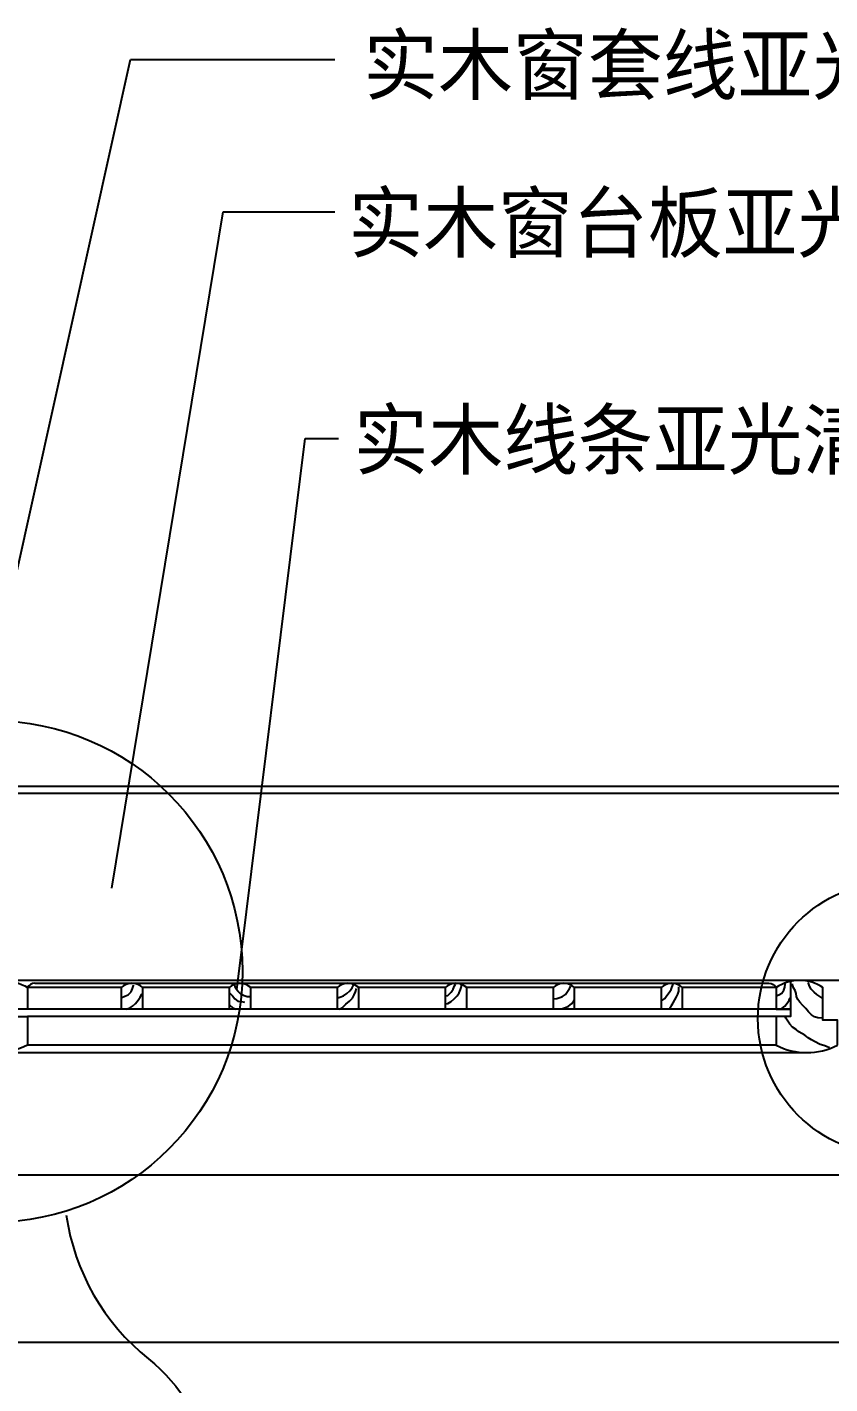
# Model space of a CAD drawing. Header units: metres. Extents: x 289 to 5205, y 117 to 7144.
# Drawn here: x 947 to 1783, y 1547 to 2960 of the extents above; entities that cross this region are included whole.
import ezdxf

# ---------------------------------------------------------------- set-up
doc = ezdxf.new("R2010")
doc.units = ezdxf.units.M
for name, color, linetype in [('3', 3, 'Continuous'), ('4', 4, 'Continuous'), ('7', 7, 'Continuous'), ('BH', 3, 'Continuous'), ('DIM', 3, 'Continuous'), ('TEXT', 3, 'Continuous')]:
    doc.layers.add(name, color=color, linetype=linetype)
doc.dimstyles.get("Standard").update_dxf_attribs({"dimtxt": 2.5, "dimasz": 2.5, "dimexe": 1.25, "dimexo": 0.625, "dimtad": 1, "dimcen": 2.5, "dimazin": 3, "dimtfac": 1, "dimtmove": 0, "dimatfit": 3})

# ---------------------------------------------------------------- blocks, each defined once
blk = doc.blocks.new('*D9')
for p, q in [((887.02, 1676.26), (887.02, 1590.11)), ((3586.75, 1676.26), (3586.75, 1590.11)), ((887.27, 1590.11), (2234.885, 1590.11)), ((2238.885, 1590.11), (3586.5, 1590.11))]:
    blk.add_line(p, q)
at = {"layer": 'Defpoints'}
for p in [(887.02, 1676.26), (3586.75, 1676.26), (887.02, 1590.11)]:
    blk.add_point(p, dxfattribs=at)
at = {"layer": 'DIM', "insert": (2236.885, 1590.11), "char_height": 1, "attachment_point": 5}
blk.add_mtext('1800', dxfattribs=at)

msp = doc.modelspace()

# ---------------------------------------------------------------- linework, layer by layer
at = {"layer": '3'}
for p, q in [((887.1, 2162.09), (3587.1, 2162.09)), ((1044.6, 1959.59), (947.1, 1959.59)), ((1157.1, 1959.59), (1067.1, 1959.59)), ((1269.6, 1959.59), (1179.6, 1959.59)), ((1382.1, 1959.59), (1292.1, 1959.59)), ((1494.6, 1959.59), (1404.6, 1959.59)), ((1607.1, 1959.59), (1517.1, 1959.59)), ((1727.1, 1959.59), (1629.6, 1959.59)), ((1742.1, 1937.09), (947.1, 1937.09)), ((1742.1, 1929.59), (947.1, 1929.59))]:
    msp.add_line(p, q, dxfattribs=at)
at = {"layer": '4'}
for p, q in [((1727.1, 1899.59), (947.1, 1899.59)), ((842.1, 1764.59), (3602.1, 1764.59))]:
    msp.add_line(p, q, dxfattribs=at)
for points in [[(932.1, 1965.3), (932.1, 1929.59), (947.1, 1929.59), (947.1, 1899.59, -0.23), (879.6, 1899.59), (879.6, 1959.59), (894.6, 1959.59, -0.29), (947.1, 1959.59), (947.1, 1937.09), (932.1, 1937.09)], [(1790.85, 1899.59), (1790.85, 1925.84), (1775.85, 1925.84), (1775.85, 1959.59), (1775.85, 1959.59), (1775.85, 1959.59, 0.31), (1727.1, 1959.59), (1727.1, 1937.09), (1742.1, 1937.09)], [(1742.1, 1965.3), (1742.1, 1929.59), (1727.1, 1929.59), (1727.1, 1899.59, 0.24), (1790.85, 1899.59)], [(1067.1, 1937.09), (1067.1, 1959.59, 0.4), (1044.6, 1959.59), (1044.6, 1937.09)], [(1179.6, 1937.09), (1179.6, 1959.59, 0.4), (1157.1, 1959.59), (1157.1, 1937.09)], [(1292.1, 1937.09), (1292.1, 1959.59, 0.4), (1269.6, 1959.59), (1269.6, 1937.09)], [(1404.6, 1937.09), (1404.6, 1959.59, 0.4), (1382.1, 1959.59), (1382.1, 1937.09)], [(1517.1, 1937.09), (1517.1, 1959.59, 0.4), (1494.6, 1959.59), (1494.6, 1937.09)], [(1629.6, 1937.09), (1629.6, 1959.59, 0.4), (1607.1, 1959.59), (1607.1, 1937.09)]]:
    msp.add_lwpolyline(points, format="xyb", dxfattribs=at)
at = {"layer": '7'}
for p, q in [((857.1, 2169.59), (3617.1, 2169.59)), ((2627.1, 1967.09), (887.1, 1967.09)), ((1758.97, 1891.79), (913.35, 1891.79))]:
    msp.add_line(p, q, dxfattribs=at)
for points in [[(954.6, 1964.1, 0.28), (947.1, 1959.59), (947.1, 1937.09)], [(1719.6, 1964.1, -0.28), (1727.1, 1959.59), (1727.1, 1937.09)]]:
    msp.add_lwpolyline(points, format="xyb", dxfattribs=at)
msp.add_lwpolyline([(954.6, 1964.1), (1719.6, 1964.1)], dxfattribs=at)
at = {"layer": 'BH'}
for p, q in [((1760.92, 1964.09), (1760.41, 1965.1)), ((1045.27, 1949.23), (1048.52, 1950.63)), ((1048.52, 1950.63), (1051.78, 1952.02)), ((1051.78, 1952.02), (1055.03, 1955.27)), ((1055.03, 1955.27), (1056.43, 1958.52)), ((1056.43, 1958.52), (1057.36, 1961.78)), ((1057.36, 1961.78), (1057.36, 1962.24)), ((1064.33, 1949.7), (1066.19, 1952.95)), ((1066.19, 1952.95), (1066.65, 1953.41)), ((1157.3, 1954.34), (1160.56, 1951.09)), ((1160.56, 1951.09), (1162.88, 1947.84)), ((1163.81, 1958.99), (1162.88, 1962.24)), ((1166.14, 1955.74), (1163.81, 1958.99)), ((1169.39, 1952.95), (1166.14, 1955.74)), ((1172.64, 1951.09), (1169.39, 1952.95)), ((1175.9, 1950.16), (1172.64, 1951.09)), ((1272.59, 1949.7), (1276.31, 1951.09)), ((1276.31, 1951.09), (1279.56, 1953.41)), ((1279.56, 1953.41), (1282.82, 1956.2)), ((1282.82, 1956.2), (1285.14, 1959.45)), ((1285.14, 1959.45), (1287, 1962.71)), ((1285.61, 1948.77), (1287.46, 1952.02)), ((1287, 1962.71), (1287.46, 1963.17)), ((1287.46, 1952.02), (1288.86, 1955.27)), ((1288.86, 1955.27), (1289.79, 1958.52)), ((1381.83, 1950.63), (1385.09, 1951.56)), ((1385.09, 1951.56), (1388.34, 1954.81)), ((1388.34, 1954.81), (1390.66, 1958.06)), ((1390.66, 1958.06), (1392.06, 1961.31)), ((1391.59, 1947.84), (1394.85, 1951.09)), ((1392.06, 1961.31), (1392.99, 1963.17)), ((1394.85, 1951.09), (1396.71, 1954.34)), ((1396.71, 1954.34), (1398.1, 1957.6)), ((1398.1, 1957.6), (1399.03, 1960.85)), ((1399.03, 1960.85), (1399.03, 1962.71)), ((1504.59, 1950.42), (1507.63, 1952.45)), ((1507.63, 1952.45), (1509.65, 1955.48)), ((1509.65, 1955.48), (1511.68, 1958.52)), ((1511.68, 1958.52), (1513.2, 1961.05)), ((1610.97, 1948.4), (1613, 1951.43)), ((1613, 1951.43), (1615.53, 1954.47)), ((1615.53, 1954.47), (1617.55, 1957.51)), ((1617.55, 1957.51), (1619.58, 1963.58)), ((1619.58, 1963.58), (1619.58, 1964.09)), ((1623.13, 1949.92), (1624.65, 1952.95)), ((1624.65, 1952.95), (1625.66, 1955.99)), ((1625.66, 1955.99), (1625.66, 1960.55)), ((1726.98, 1950.93), (1730.01, 1951.94)), ((1730.01, 1951.94), (1733.05, 1953.96)), ((1733.05, 1953.96), (1735.08, 1957)), ((1735.08, 1957), (1736.09, 1960.04)), ((1736.09, 1960.04), (1736.6, 1963.08)), ((1736.6, 1963.08), (1736.6, 1963.58)), ((1744.2, 1962.57), (1744.2, 1963.58)), ((1745.21, 1959.53), (1744.2, 1962.57)), ((1746.73, 1956.5), (1745.21, 1959.53)), ((1747.74, 1953.46), (1746.73, 1956.5)), ((1748.25, 1950.42), (1747.74, 1953.46)), ((1761.93, 1961.05), (1760.92, 1964.09)), ((1763.45, 1958.01), (1761.93, 1961.05)), ((1766.49, 1954.98), (1763.45, 1958.01)), ((1769.53, 1952.45), (1766.49, 1954.98)), ((1772.57, 1950.42), (1769.53, 1952.45)), ((1049.45, 1937.16), (1053.17, 1938.09)), ((1053.17, 1938.09), (1056.43, 1940.41)), ((1056.43, 1940.41), (1059.68, 1943.2)), ((1059.68, 1943.2), (1062.47, 1946.45)), ((1062.47, 1946.45), (1064.33, 1949.7)), ((1157.3, 1941.8), (1161.02, 1938.55)), ((1161.02, 1938.55), (1164.28, 1937.16)), ((1162.88, 1947.84), (1166.14, 1945.52)), ((1166.14, 1945.52), (1169.85, 1945.05)), ((1169.85, 1945.05), (1173.11, 1944.59)), ((1179.15, 1950.16), (1175.9, 1950.16)), ((1269.34, 1948.77), (1272.59, 1949.7)), ((1272.12, 1937.16), (1275.38, 1939.01)), ((1275.38, 1939.01), (1278.63, 1942.27)), ((1278.63, 1942.27), (1282.35, 1945.52)), ((1282.35, 1945.52), (1285.61, 1948.77)), ((1381.83, 1942.27), (1385.09, 1943.2)), ((1385.09, 1943.2), (1388.34, 1945.05)), ((1388.34, 1945.05), (1391.59, 1947.84)), ((1495.47, 1947.89), (1498.51, 1948.4)), ((1498.51, 1948.4), (1501.55, 1949.41)), ((1501.55, 1949.41), (1504.59, 1950.42)), ((1504.59, 1937.77), (1507.63, 1938.78)), ((1507.63, 1938.78), (1510.67, 1940.3)), ((1510.67, 1940.3), (1513.71, 1942.83)), ((1513.71, 1942.83), (1516.24, 1945.87)), ((1516.24, 1945.87), (1516.75, 1946.37)), ((1607.42, 1945.87), (1610.97, 1948.4)), ((1616.03, 1937.77), (1618.06, 1940.8)), ((1618.06, 1940.8), (1619.58, 1943.84)), ((1619.58, 1943.84), (1621.61, 1946.88)), ((1621.61, 1946.88), (1623.13, 1949.92)), ((1733.05, 1937.77), (1736.09, 1940.3)), ((1736.09, 1940.3), (1738.63, 1943.33)), ((1738.63, 1943.33), (1740.65, 1946.37)), ((1740.65, 1946.37), (1741.67, 1948.9)), ((1749.77, 1947.38), (1748.25, 1950.42)), ((1751.8, 1944.35), (1749.77, 1947.38)), ((1754.84, 1940.8), (1751.8, 1944.35)), ((1757.88, 1937.77), (1754.84, 1940.8)), ((1760.92, 1934.22), (1757.88, 1937.77)), ((1775.61, 1948.4), (1772.57, 1950.42)), ((1737.11, 1927.64), (1736.6, 1929.16)), ((1739.13, 1924.6), (1737.11, 1927.64)), ((1741.16, 1921.57), (1739.13, 1924.6)), ((1763.96, 1931.19), (1760.92, 1934.22)), ((1766.99, 1929.16), (1763.96, 1931.19)), ((1770.54, 1928.15), (1766.99, 1929.16)), ((1774.59, 1927.64), (1770.54, 1928.15)), ((1744.2, 1918.53), (1741.16, 1921.57)), ((1747.74, 1916), (1744.2, 1918.53)), ((1750.78, 1913.47), (1747.74, 1916)), ((1753.82, 1911.95), (1750.78, 1913.47)), ((1756.86, 1909.92), (1753.82, 1911.95)), ((1760.41, 1907.39), (1756.86, 1909.92)), ((1763.96, 1905.37), (1760.41, 1907.39)), ((1766.99, 1903.34), (1763.96, 1905.37)), ((1773.07, 1900.31), (1766.99, 1903.34)), ((1776.62, 1899.29), (1773.07, 1900.31)), ((1779.66, 1898.28), (1776.62, 1899.29)), ((1782.7, 1896.76), (1779.66, 1898.28))]:
    msp.add_line(p, q, dxfattribs=at)
at = {"layer": 'DIM'}
msp.add_lwpolyline([(987.37, 1722.56, 0.19), (1072.9, 1572.99, -0.35), (1124.21, 1342.23, 3.5)], format="xyb", dxfattribs=at)
for centre, radius in [((909.59, 1976.37), 261.34), ((1850.49, 1927.43), 142.4)]:
    msp.add_circle(centre, radius, dxfattribs=at)

# ---------------------------------------------------------------- texts
at = {"layer": 'TEXT'}
for s, p in [('实木窗套线亚光清漆饰面', (1296.85, 2890.9)), ('实木窗台板亚光清漆饰面', (1281.27, 2726.45)), ('实木线条亚光清漆饰面', (1286.72, 2500.46))]:
    msp.add_text(s, height=60, dxfattribs=at).set_placement(p)

# ---------------------------------------------------------------- dimensions: what is measured, and where the dimension line sits
at = {"layer": 'DIM'}
dim = msp.add_linear_dim(base=(887.02, 1590.11), p1=(887.02, 1676.26), p2=(3586.75, 1676.26), text='1800', dimstyle='Standard', dxfattribs=at)
dim.commit()
dim.dimension.update_dxf_attribs({"geometry": '*D9', "text_midpoint": (2236.885, 1590.11)})

# ---------------------------------------------------------------- leaders
for points in [[(869.84, 2095.82), (1054.19, 2926.34), (1267.24, 2926.34)], [(1034.83, 2063.12), (1151.03, 2767.63), (1267.24, 2767.63)], [(1164.97, 1957.36), (1236.25, 2531.51), (1271.11, 2531.51)]]:
    msp.add_leader(points, dimstyle='Standard', dxfattribs=at)

doc.saveas('drawing.dxf')
